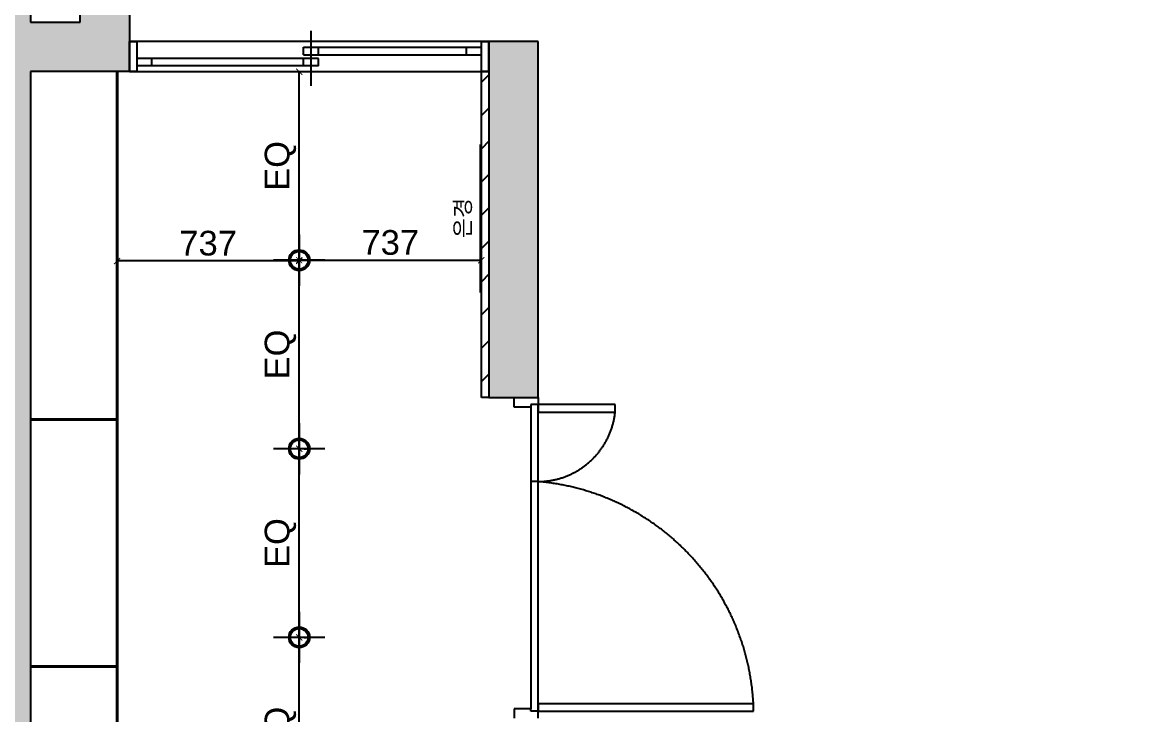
# Model space of a CAD drawing. Header units: millimetres. Extents: x 512 to 764439, y -71 to 559481.
# Drawn here: x 512083 to 516599, y 274448 to 277253 of the extents above; entities that cross this region are included whole.
import ezdxf

# ---------------------------------------------------------------- set-up
doc = ezdxf.new("R2010")
doc.units = ezdxf.units.MM
doc.header["$LTSCALE"] = 50
doc.linetypes.add('DASHDOT', pattern=[1, 0.5, -0.25, 0, -0.25])
for name, color, linetype in [('#DOOR', 4, 'Continuous'), ('#TEXT', 7, 'Continuous'), ('#WIN', 4, 'Continuous'), ('#건축벽체_CON', 2, 'Continuous'), ('#목공', 124, 'Continuous'), ('#조명', 40, 'Continuous'), ('.', 8, 'Continuous'), ('14.전기회로도', 7, 'Continuous'), ('_0', 7, 'Continuous')]:
    doc.layers.add(name, color=color, linetype=linetype)
doc.layers.add('#Fur', color=6, linetype='Continuous', lineweight=40)
doc.styles.add('STYLE7', font='swissel.ttf')
doc.styles.add('맑은 고딕', font='malgun.ttf')
doc.dimstyles.new('조명배치도_60', dxfattribs={"dimscale": 100, "dimtxt": 1, "dimasz": 0.25, "dimexe": 0.3, "dimexo": 0.2, "dimgap": 0.2, "dimtad": 1, "dimdec": 0, "dimlunit": 6, "dimtxsty": 'STYLE7', "dimblk": 'ARCHTICK', "dimcen": -1, "dimclrd": 256, "dimclre": 256, "dimclrt": 10, "dimadec": 0, "dimazin": 0, "dimtfac": 1, "dimtdec": 0, "dimtix": 1, "dimtmove": 2, "dimatfit": 3, "dimldrblk": 'ARCHTICK', "dimfxl": 1, "dimlwd": -1, "dimlwe": -1, "dimarcsym": 0})

# ---------------------------------------------------------------- blocks, each defined once
blk = doc.blocks.new('DFDSF')
at = {"layer": '.', "ltscale": 2, "transparency": 33554559}
h = blk.add_hatch(color=8, dxfattribs=at)
h.dxf.hatch_style = 1
h.paths.add_polyline_path([(338341.2, 81981.1), (336641.2, 81981.1), (336641.2, 81781.1), (337741.2, 81781.1), (337741.2, 80281.1), (336886.2, 80281.1), (336886.2, 80081.1), (337741.2, 80081.1), (337741.2, 75921.1), (337281.2, 75921.1), (337281.2, 75721.1), (337941.2, 75721.1), (337941.2, 76011.1), (338391.2, 76011.1), (338391.2, 76058), (338391.2, 76211.1), (337941.2, 76211.1), (337941.2, 80081.1), (338341.2, 80081.1)])
h.paths.add_polyline_path([(338141.2, 80881.1), (337941.2, 80881.1), (337941.2, 81781.1), (338141.2, 81781.1)], flags=16)
h.paths.add_polyline_path([(338141.2, 80681.1), (338141.2, 80281.1), (337941.2, 80281.1), (337941.2, 80681.1)], flags=16)
h.paths.add_polyline_path([(339996.2, 80203.6), (339796.2, 80203.6), (339796.2, 80081.1), (339796.2, 78761.1), (339996.2, 78761.1)])
h.paths.add_polyline_path([(331166.2, 70151.1), (330766.2, 70151.1), (330766.2, 69951.1), (331366.2, 69951.1), (331366.2, 74251.1), (331166.2, 74251.1), (331166.2, 74055.5)])
h.paths.add_polyline_path([(336200.7, 78532.8), (336200.7, 79213.9), (335787, 79213.9), (335787, 78532.8)], flags=9)
h.paths.add_polyline_path([(333543.1, 77829.6), (334224.1, 77829.6), (334224.1, 78243.3), (333543.1, 78243.3)], flags=9)
h.paths.add_polyline_path([(337703.7, 74502.9), (337703.7, 75183.9), (337290, 75183.9), (337290, 74502.9)], flags=9)
h.paths.add_polyline_path([(331162.1, 74502.9), (331162.1, 75183.9), (330748.4, 75183.9), (330748.4, 74502.9)], flags=9)
h.paths.add_polyline_path([(336260.6, 76774.4), (336260.6, 77267), (335846.9, 77267), (335846.9, 76774.4)], flags=9)
h.paths.add_polyline_path([(334913.9, 79384.1), (334913.9, 79876.7), (334500.2, 79876.7), (334500.2, 79384.1)], flags=9)
h.paths.add_polyline_path([(329011.8, 71740.4), (329489.3, 71740.4), (329489.3, 72021.6), (329011.8, 72021.6)], flags=9)
h.paths.add_polyline_path([(336400.9, 79956.4), (336699.3, 79956.4), (336699.3, 80077.5), (336400.9, 80077.5)], flags=9)
h.paths.add_polyline_path([(338695.3, 81081.3), (339421.1, 81081.3), (339421.1, 81298.3), (338695.3, 81298.3)], flags=9)
h.paths.add_polyline_path([(336820.7, 78057.1), (337362.8, 78057.1), (337362.8, 78178.2), (336820.7, 78178.2)], flags=25)
h.paths.add_polyline_path([(332573.5, 80085.7), (332573.5, 80472.7), (332452.4, 80472.7), (332452.4, 80085.7)], flags=9)
h.paths.add_polyline_path([(332682, 81037.5), (332682, 81616.6), (332452.3, 81616.6), (332452.3, 81037.5)], flags=9)
h.paths.add_polyline_path([(327279.7, 75623.7), (328005.6, 75623.7), (328005.6, 75840.6), (327279.7, 75840.6)], flags=9)
h.paths.add_polyline_path([(334863.3, 79512.1), (336051.7, 79512.1), (336051.7, 79766.9), (334863.3, 79766.9)], flags=9)
h.paths.add_polyline_path([(329176.8, 70568.8), (329756.3, 70568.8), (329756.3, 70804.7), (329176.8, 70804.7)], flags=9)
h.paths.add_polyline_path([(333507.8, 69233.9), (334696.1, 69233.9), (334696.1, 69488.6), (333507.8, 69488.6)], flags=9)
h.paths.add_polyline_path([(340816.6, 69233.9), (342005, 69233.9), (342005, 69488.6), (340816.6, 69488.6)], flags=9)
h.paths.add_polyline_path([(333634.5, 79165.1), (333999.1, 79165.1), (333999.1, 79348.5), (333634.5, 79348.5)], flags=9)
h.paths.add_polyline_path([(333962.6, 80090.5), (334586.1, 80090.5), (334586.1, 80239.6), (333962.6, 80239.6)], flags=9)
h.paths.add_polyline_path([(334060.9, 75436.5), (335408.1, 75436.5), (335408.1, 75619.9), (334060.9, 75619.9)], flags=9)
h.paths.add_polyline_path([(331366.5, 68772.9), (332548, 68772.9), (332548, 69008.8), (331366.5, 69008.8)], flags=9)
h.paths.add_polyline_path([(334774.3, 77718.7), (335343.7, 77718.7), (335343.7, 78003.8), (334774.3, 78003.8)], flags=9)
h.paths.add_polyline_path([(335953.7, 79875.3), (336320.9, 79875.3), (336320.9, 80024.3), (335953.7, 80024.3)], flags=9)
h.paths.add_polyline_path([(333460.9, 76854.3), (333764.7, 76854.3), (333764.7, 77007.1), (333460.9, 77007.1)], flags=9)
h.paths.add_polyline_path([(333091.1, 76542.6), (333394.9, 76542.6), (333394.9, 76695.4), (333091.1, 76695.4)], flags=9)
h.paths.add_polyline_path([(332969.8, 79053.3), (333100.7, 79053.3), (333100.7, 79206.1), (332969.8, 79206.1)], flags=9)
h.paths.add_polyline_path([(332884.4, 77770.4), (333188.2, 77770.4), (333188.2, 77923.2), (332884.4, 77923.2)], flags=9)
h.paths.add_polyline_path([(332836.6, 78524.5), (333230.8, 78524.5), (333230.8, 78677.2), (332836.6, 78677.2)], flags=9)
h.paths.add_polyline_path([(329027.4, 69208.3), (329838.7, 69208.3), (329838.7, 69493.3), (329027.4, 69493.3)], flags=9)
h.paths.add_polyline_path([(333408.3, 81268.8), (334219.6, 81268.8), (334219.6, 81553.9), (333408.3, 81553.9)], flags=9)
h.paths.add_polyline_path([(336706.9, 80756.2), (336706.9, 81151.4), (336537.7, 81151.4), (336537.7, 80756.2)], flags=9)
h.paths.add_polyline_path([(336759.6, 81121.6), (336759.6, 81407.7), (336590.4, 81407.7), (336590.4, 81121.6)], flags=9)
h.paths.add_polyline_path([(328332, 78371.2), (328332, 78766.4), (328162.7, 78766.4), (328162.7, 78371.2)], flags=9)
h.paths.add_polyline_path([(328384.8, 78736.5), (328384.8, 79022.9), (328214.7, 79022.9), (328214.7, 78736.5)], flags=9)
h.paths.add_polyline_path([(338932.4, 71242.6), (339326.7, 71242.6), (339326.7, 71395.4), (338932.4, 71395.4)], flags=9)
h.paths.add_polyline_path([(341434.5, 74226.2), (341828.8, 74226.2), (341828.8, 74379), (341434.5, 74379)], flags=9)
h.paths.add_polyline_path([(337702.2, 71296.7), (338108.8, 71296.7), (338108.8, 71577.9), (337702.2, 71577.9)], flags=9)
h.paths.add_polyline_path([(340786.3, 71296.7), (341192.9, 71296.7), (341192.9, 71577.9), (340786.3, 71577.9)], flags=9)
h.paths.add_polyline_path([(330938, 77966.2), (331344.6, 77966.2), (331344.6, 78247.4), (330938, 78247.4)], flags=9)
h.paths.add_polyline_path([(333628.2, 71737.2), (334197.6, 71737.2), (334197.6, 72022.3), (333628.2, 72022.3)], flags=9)
h.paths.add_polyline_path([(327958.2, 69261.8), (328352.4, 69261.8), (328352.4, 69414.6), (327958.2, 69414.6)], flags=9)
h.paths.add_polyline_path([(327409.8, 71898.3), (327804.1, 71898.3), (327804.1, 72051.1), (327409.8, 72051.1)], flags=9)
h.paths.add_polyline_path([(327434.8, 74896.2), (327829, 74896.2), (327829, 75049), (327434.8, 75049)], flags=9)
h.paths.add_polyline_path([(327440.5, 77324), (327756.6, 77324), (327756.6, 77476.7), (327440.5, 77476.7)], flags=9)
h.paths.add_polyline_path([(327478.9, 76542.6), (327782.7, 76542.6), (327782.7, 76695.4), (327478.9, 76695.4)], flags=9)
h.paths.add_polyline_path([(341178.3, 75772.2), (341178.3, 75148.5), (341329.6, 75148.5), (341329.6, 75772.2)], flags=9)
h.paths.add_polyline_path([(341233.7, 75866.2), (341233.7, 76261.4), (341064.4, 76261.4), (341064.4, 75866.2)], flags=9)
h.paths.add_polyline_path([(341286.5, 76231.5), (341286.5, 76517.9), (341116.4, 76517.9), (341116.4, 76231.5)], flags=9)
h.paths.add_polyline_path([(339403.9, 77086.2), (339403.9, 77481.4), (339234.7, 77481.4), (339234.7, 77086.2)], flags=9)
h.paths.add_polyline_path([(339456.2, 77438.2), (339456.2, 77723.4), (339289.6, 77723.4), (339289.6, 77438.2)], flags=9)
h.paths.add_polyline_path([(328180, 78337.2), (328180, 77751.1), (328331.3, 77751.1), (328331.3, 78337.2)], flags=9)
h.paths.add_polyline_path([(338414.5, 77089.5), (339135.2, 77089.5), (339135.2, 77242.3), (338414.5, 77242.3)], flags=9)
h.paths.add_polyline_path([(338683.5, 77496.6), (338987.3, 77496.6), (338987.3, 77649.4), (338683.5, 77649.4)], flags=9)
h.paths.add_polyline_path([(340029.3, 76679.8), (340333.1, 76679.8), (340333.1, 76832.6), (340029.3, 76832.6)], flags=9)
h.paths.add_polyline_path([(338380.9, 78083.2), (339011.1, 78083.2), (339011.1, 78236), (338380.9, 78236)], flags=9)
h.paths.add_polyline_path([(338414.5, 79236), (339135.2, 79236), (339135.2, 79388.8), (338414.5, 79388.8)], flags=9)
h.paths.add_polyline_path([(327245.7, 80105.2), (327559.2, 80105.2), (327559.2, 80280.3), (327245.7, 80280.3)], flags=9)
h.paths.add_polyline_path([(327265.7, 79299), (327538.3, 79299), (327538.3, 79477.3), (327265.7, 79477.3)], flags=9)
h.paths.add_polyline_path([(342110.3, 76479.4), (342423.8, 76479.4), (342423.8, 76654.6), (342110.3, 76654.6)], flags=9)
h = blk.add_hatch(color=8, dxfattribs=at)
h.dxf.hatch_style = 1
h.paths.add_polyline_path([(336646.2, 74251.1), (336446.2, 74251.1), (336446.2, 68796.1), (336446.2, 68796.1), (336446.2, 68673.6), (336446.2, 68673.6), (336446.2, 68551.1), (336646.2, 68551.1), (336646.2, 68673.6), (336646.2, 68796.1)])
h.paths.add_polyline_path([(333337.8, 69143.6), (333337.8, 69636.2), (332924.1, 69636.2), (332924.1, 69143.6)], flags=9)
h.paths.add_polyline_path([(329011.8, 71740.4), (329489.3, 71740.4), (329489.3, 72021.6), (329011.8, 72021.6)], flags=9)
h.paths.add_polyline_path([(336400.9, 79956.4), (336699.3, 79956.4), (336699.3, 80077.5), (336400.9, 80077.5)], flags=9)
h.paths.add_polyline_path([(338695.3, 81081.3), (339421.1, 81081.3), (339421.1, 81298.3), (338695.3, 81298.3)], flags=9)
h.paths.add_polyline_path([(336820.7, 78057.1), (337362.8, 78057.1), (337362.8, 78178.2), (336820.7, 78178.2)], flags=9)
h.paths.add_polyline_path([(332573.5, 80085.7), (332573.5, 80472.7), (332452.4, 80472.7), (332452.4, 80085.7)], flags=9)
h.paths.add_polyline_path([(332682, 81037.5), (332682, 81616.6), (332452.3, 81616.6), (332452.3, 81037.5)], flags=9)
h.paths.add_polyline_path([(327279.7, 75623.7), (328005.6, 75623.7), (328005.6, 75840.6), (327279.7, 75840.6)], flags=9)
h.paths.add_polyline_path([(334863.3, 79512.1), (336051.7, 79512.1), (336051.7, 79766.9), (334863.3, 79766.9)], flags=9)
h.paths.add_polyline_path([(329176.8, 70568.8), (329756.3, 70568.8), (329756.3, 70804.7), (329176.8, 70804.7)], flags=9)
h.paths.add_polyline_path([(333507.8, 69233.9), (334696.1, 69233.9), (334696.1, 69488.6), (333507.8, 69488.6)], flags=9)
h.paths.add_polyline_path([(340376, 69233.9), (341564.3, 69233.9), (341564.3, 69488.6), (340376, 69488.6)], flags=9)
h.paths.add_polyline_path([(333634.5, 79165.1), (333999.1, 79165.1), (333999.1, 79348.5), (333634.5, 79348.5)], flags=9)
h.paths.add_polyline_path([(333962.6, 80090.5), (334586.1, 80090.5), (334586.1, 80239.6), (333962.6, 80239.6)], flags=9)
h.paths.add_polyline_path([(334060.9, 75436.5), (335408.1, 75436.5), (335408.1, 75619.9), (334060.9, 75619.9)], flags=9)
h.paths.add_polyline_path([(331366.5, 68772.9), (332548, 68772.9), (332548, 69008.8), (331366.5, 69008.8)], flags=9)
h.paths.add_polyline_path([(334774.3, 77718.7), (335343.7, 77718.7), (335343.7, 78003.8), (334774.3, 78003.8)], flags=9)
h.paths.add_polyline_path([(335953.7, 79875.3), (336320.9, 79875.3), (336320.9, 80024.3), (335953.7, 80024.3)], flags=9)
h.paths.add_polyline_path([(333460.9, 76854.3), (333764.7, 76854.3), (333764.7, 77007.1), (333460.9, 77007.1)], flags=9)
h.paths.add_polyline_path([(333091.1, 76542.6), (333394.9, 76542.6), (333394.9, 76695.4), (333091.1, 76695.4)], flags=9)
h.paths.add_polyline_path([(332969.8, 79053.3), (333100.7, 79053.3), (333100.7, 79206.1), (332969.8, 79206.1)], flags=9)
h.paths.add_polyline_path([(332884.4, 77770.4), (333188.2, 77770.4), (333188.2, 77923.2), (332884.4, 77923.2)], flags=9)
h.paths.add_polyline_path([(332836.6, 78524.5), (333230.8, 78524.5), (333230.8, 78677.2), (332836.6, 78677.2)], flags=9)
h.paths.add_polyline_path([(329027.4, 69208.3), (329838.7, 69208.3), (329838.7, 69493.3), (329027.4, 69493.3)], flags=9)
h.paths.add_polyline_path([(333408.3, 81268.8), (334219.6, 81268.8), (334219.6, 81553.9), (333408.3, 81553.9)], flags=9)
h.paths.add_polyline_path([(336706.9, 80756.2), (336706.9, 81151.4), (336537.7, 81151.4), (336537.7, 80756.2)], flags=9)
h.paths.add_polyline_path([(336759.6, 81121.6), (336759.6, 81407.7), (336590.4, 81407.7), (336590.4, 81121.6)], flags=9)
h.paths.add_polyline_path([(328332, 78371.2), (328332, 78766.4), (328162.7, 78766.4), (328162.7, 78371.2)], flags=9)
h.paths.add_polyline_path([(328384.8, 78736.5), (328384.8, 79022.9), (328214.7, 79022.9), (328214.7, 78736.5)], flags=9)
h.paths.add_polyline_path([(338932.4, 71242.6), (339326.7, 71242.6), (339326.7, 71395.4), (338932.4, 71395.4)], flags=9)
h.paths.add_polyline_path([(341434.5, 74226.2), (341828.8, 74226.2), (341828.8, 74379), (341434.5, 74379)], flags=9)
h.paths.add_polyline_path([(337702.2, 71296.7), (338108.8, 71296.7), (338108.8, 71577.9), (337702.2, 71577.9)], flags=9)
h.paths.add_polyline_path([(340786.3, 71296.7), (341192.9, 71296.7), (341192.9, 71577.9), (340786.3, 71577.9)], flags=9)
h.paths.add_polyline_path([(330938, 77966.2), (331344.6, 77966.2), (331344.6, 78247.4), (330938, 78247.4)], flags=9)
h.paths.add_polyline_path([(333628.2, 71737.2), (334197.6, 71737.2), (334197.6, 72022.3), (333628.2, 72022.3)], flags=9)
h.paths.add_polyline_path([(327958.2, 69261.8), (328352.4, 69261.8), (328352.4, 69414.6), (327958.2, 69414.6)], flags=9)
h.paths.add_polyline_path([(327409.8, 71898.3), (327804.1, 71898.3), (327804.1, 72051.1), (327409.8, 72051.1)], flags=9)
h.paths.add_polyline_path([(327434.8, 74896.2), (327829, 74896.2), (327829, 75049), (327434.8, 75049)], flags=9)
h.paths.add_polyline_path([(327440.5, 77324), (327756.6, 77324), (327756.6, 77476.7), (327440.5, 77476.7)], flags=9)
h.paths.add_polyline_path([(327478.9, 76542.6), (327782.7, 76542.6), (327782.7, 76695.4), (327478.9, 76695.4)], flags=9)
h.paths.add_polyline_path([(341178.3, 75772.2), (341178.3, 75148.5), (341329.6, 75148.5), (341329.6, 75772.2)], flags=9)
h.paths.add_polyline_path([(341233.7, 75866.2), (341233.7, 76261.4), (341064.4, 76261.4), (341064.4, 75866.2)], flags=9)
h.paths.add_polyline_path([(341286.5, 76231.5), (341286.5, 76517.9), (341116.4, 76517.9), (341116.4, 76231.5)], flags=9)
h.paths.add_polyline_path([(339403.9, 77086.2), (339403.9, 77481.4), (339234.7, 77481.4), (339234.7, 77086.2)], flags=9)
h.paths.add_polyline_path([(339456.2, 77438.2), (339456.2, 77723.4), (339289.6, 77723.4), (339289.6, 77438.2)], flags=9)
h.paths.add_polyline_path([(328180, 78337.2), (328180, 77751.1), (328331.3, 77751.1), (328331.3, 78337.2)], flags=9)
h.paths.add_polyline_path([(338414.5, 77089.5), (339135.2, 77089.5), (339135.2, 77242.3), (338414.5, 77242.3)], flags=9)
h.paths.add_polyline_path([(338683.5, 77496.6), (338987.3, 77496.6), (338987.3, 77649.4), (338683.5, 77649.4)], flags=9)
h.paths.add_polyline_path([(340029.3, 76679.8), (340333.1, 76679.8), (340333.1, 76832.6), (340029.3, 76832.6)], flags=9)
h.paths.add_polyline_path([(338380.9, 78083.2), (339011.1, 78083.2), (339011.1, 78236), (338380.9, 78236)], flags=9)
h.paths.add_polyline_path([(338414.5, 79236), (339135.2, 79236), (339135.2, 79388.8), (338414.5, 79388.8)], flags=9)
h.paths.add_polyline_path([(327245.7, 80105.2), (327559.2, 80105.2), (327559.2, 80280.3), (327245.7, 80280.3)], flags=9)
h.paths.add_polyline_path([(327265.7, 79299), (327538.3, 79299), (327538.3, 79477.3), (327265.7, 79477.3)], flags=9)
h.paths.add_polyline_path([(342110.3, 76479.4), (342423.8, 76479.4), (342423.8, 76654.6), (342110.3, 76654.6)], flags=9)
at = {"layer": '#DOOR', "color": 8}
for p, q in [((339899.3, 78761.1), (339996.2, 78761.1)), ((339899.3, 78722.3), (339899.3, 78761.1)), ((339967.2, 78722.3), (339899.3, 78722.3)), ((339996.2, 78732), (339967.2, 78732)), ((339967.2, 78732), (339967.2, 78722.3)), ((339996.2, 78761.1), (339996.2, 78732)), ((340308.3, 78732), (339996.2, 78732)), ((339996.2, 78732), (339996.2, 78701.7)), ((340308.3, 78701.7), (340308.3, 78732)), ((339996.2, 78701.7), (340308.3, 78701.7)), ((339996.2, 77461.1), (339996.2, 77519.2)), ((340868, 77519.2), (339996.2, 77519.2)), ((339996.2, 77519.2), (339996.2, 77490.1)), ((340868, 77490.1), (340868, 77519.2)), ((339967.2, 77499.8), (339899.3, 77499.8)), ((339899.3, 77499.8), (339899.3, 77461.1)), ((339967.2, 77490.1), (339967.2, 77499.8)), ((339996.2, 77490.1), (339967.2, 77490.1)), ((339996.2, 77490.1), (340868, 77490.1))]:
    blk.add_line(p, q, dxfattribs=at)
at = {"layer": '#DOOR', "color": 8, "ltscale": 2}
for p, q in [((339967.2, 78722.3), (339967.2, 77499.8)), ((339996.2, 77490.1), (339996.2, 78732)), ((339996.2, 78420.3), (339967.2, 78420.3))]:
    blk.add_line(p, q, dxfattribs=at)
at = {"layer": '#DOOR', "color": 8, "linetype": 'DASHDOT', "ltscale": 100}
for centre, radius, start, end in [((339995.1, 78735.2), 314.9, 270.2009, 353.8879), ((339913.9, 77468.4), 955.4, 3.0488, 85.0545)]:
    blk.add_arc(centre, radius, start, end, dxfattribs=at)
at = {"layer": '#Fur', "color": 8, "ltscale": 2}
for p, q in [((338291.2, 76261.1), (338291.2, 80081.1)), ((337941.2, 78671.1), (338291.2, 78671.1)), ((337941.2, 77671.1), (338291.2, 77671.1))]:
    blk.add_line(p, q, dxfattribs=at)
at = {"layer": '#WIN', "color": 8}
for p, q in [((339076.2, 80246.1), (339076.2, 80023.6)), ((339796.2, 80203.6), (338341.2, 80203.6)), ((338341.2, 80203.6), (338341.2, 80081.1)), ((338341.2, 80081.1), (338341.2, 80203.6)), ((338341.2, 80203.6), (338371.2, 80203.6)), ((338371.2, 80203.6), (338371.2, 80081.1)), ((339046.2, 80149.8), (339046.2, 80179.8)), ((339046.2, 80179.8), (339766.2, 80179.8)), ((339106.2, 80149.8), (339106.2, 80179.8)), ((339706.2, 80149.8), (339706.2, 80179.8)), ((339766.2, 80081.1), (339766.2, 80203.6)), ((339766.2, 80203.6), (339796.2, 80203.6)), ((339796.2, 80081.1), (339796.2, 80203.6)), ((339796.2, 80203.6), (339796.2, 80081.1)), ((339106.2, 80134.8), (338371.2, 80134.8)), ((338431.2, 80134.8), (338431.2, 80104.8)), ((339046.2, 80149.8), (339766.2, 80149.8)), ((339046.2, 80104.8), (339046.2, 80134.8)), ((339106.2, 80104.8), (339106.2, 80134.8)), ((338341.2, 80081.1), (339796.2, 80081.1)), ((338371.2, 80081.1), (338341.2, 80081.1)), ((339106.2, 80104.8), (338371.2, 80104.8)), ((339796.2, 80081.1), (339766.2, 80081.1)), ((339761.2, 79786.2), (339761.2, 79186.2))]:
    blk.add_line(p, q, dxfattribs=at)
at = {"layer": '#건축벽체_CON', "color": 8, "ltscale": 2}
for p, q in [((338341.2, 81981.1), (338341.2, 80081.1)), ((337941.2, 80681.1), (337941.2, 80281.1)), ((338141.2, 80281.1), (338141.2, 80681.1)), ((337941.2, 80281.1), (338141.2, 80281.1)), ((339996.2, 80203.6), (339796.2, 80203.6)), ((339796.2, 80203.6), (339796.2, 78761.1)), ((339996.2, 78761.1), (339996.2, 80203.6)), ((338341.2, 80081.1), (337941.2, 80081.1)), ((337941.2, 80081.1), (337941.2, 76211.1)), ((339796.2, 78761.1), (339996.2, 78761.1))]:
    blk.add_line(p, q, dxfattribs=at)
at = {"layer": '#목공', "color": 8, "ltscale": 2}
for p, q in [((339766.2, 78761.1), (339766.2, 80081.1)), ((339766.2, 80081.1), (339796.2, 80081.1)), ((339796.2, 80081.1), (339796.2, 78761.1)), ((339796.2, 78761.1), (339766.2, 78761.1))]:
    blk.add_line(p, q, dxfattribs=at)
at = {"layer": '.', "color": 8, "linetype": 'Continuous', "ltscale": 2, "transparency": 33554559}
for p, q in [((339796.2, 80068.3), (339766.2, 80038.3)), ((339796.2, 79933.6), (339766.2, 79903.6)), ((339796.2, 79798.9), (339766.2, 79768.9)), ((339796.2, 79664.2), (339766.2, 79634.2)), ((339796.2, 79529.5), (339766.2, 79499.5)), ((339796.2, 79394.8), (339766.2, 79364.8)), ((339796.2, 79260.1), (339766.2, 79230.1)), ((339796.2, 79125.3), (339766.2, 79095.3)), ((339796.2, 78990.6), (339766.2, 78960.6)), ((339796.2, 78855.9), (339766.2, 78825.9))]:
    blk.add_line(p, q, dxfattribs=at)
at = {"layer": '#TEXT', "color": 8, "style": '맑은 고딕'}
blk.add_text('은경', height=65, rotation=90, dxfattribs=at).set_placement((339722.8, 79406.5))
blk = doc.blocks.new('SF F')
at = {"layer": '#조명', "color": 14, "linetype": 'Continuous'}
for p, q in [((341047.9, 83940.9), (341047.9, 83733.1)), ((341151.8, 83837), (340944, 83837))]:
    blk.add_line(p, q, dxfattribs=at)
at = {"layer": '#조명', "color": 241}
for radius in [42.2, 35.8]:
    blk.add_circle((341047.9, 83837), radius, dxfattribs=at)
blk = doc.blocks.new('_ArchTick')
at = {"color": 0, "linetype": 'ByBlock', "const_width": 0.15}
blk.add_lwpolyline([(-0.5, -0.5), (0.5, 0.5)], dxfattribs=at)
blk = doc.blocks.new('*D695')
at = {"layer": '14.전기회로도', "ltscale": 2, "transparency": 16777216}
for p, q in [((513204.4, 273997.4), (513204.4, 274761.4)), ((513224.4, 274761.4), (513234.4, 274761.4)), ((513224.4, 273997.4), (513234.4, 273997.4))]:
    blk.add_line(p, q, dxfattribs=at)
at = {"layer": 'Defpoints', "color": 0, "ltscale": 2, "transparency": 16777216}
for p in [(513204.4, 274761.4), (513204.4, 274761.4), (513204.4, 273997.4)]:
    blk.add_point(p, dxfattribs=at)
at = {"layer": '14.전기회로도', "ltscale": 2, "transparency": 16777216, "xscale": 25, "yscale": 25, "zscale": 25}
for p, rotation in [((513204.4, 274761.4), 90), ((513204.4, 273997.4), 270)]:
    blk.add_blockref('_ArchTick', p, dxfattribs=dict(at, rotation=rotation))
at = {"layer": '14.전기회로도', "color": 10, "ltscale": 2, "transparency": 16777216, "insert": (513128.4, 274379.4), "char_height": 100, "attachment_point": 5, "rotation": 90, "style": 'STYLE7'}
blk.add_mtext('EQ', dxfattribs=at)
blk = doc.blocks.new('*D696')
at = {"layer": '14.전기회로도', "ltscale": 2, "transparency": 16777216}
for p, q in [((513204.4, 274761.4), (513204.4, 275525.4)), ((513224.4, 275525.4), (513234.4, 275525.4)), ((513224.4, 274761.4), (513234.4, 274761.4))]:
    blk.add_line(p, q, dxfattribs=at)
at = {"layer": 'Defpoints', "color": 0, "ltscale": 2, "transparency": 16777216}
for p in [(513204.4, 275525.4), (513204.4, 275525.4), (513204.4, 274761.4)]:
    blk.add_point(p, dxfattribs=at)
at = {"layer": '14.전기회로도', "ltscale": 2, "transparency": 16777216, "xscale": 25, "yscale": 25, "zscale": 25}
for p, rotation in [((513204.4, 275525.4), 90), ((513204.4, 274761.4), 270)]:
    blk.add_blockref('_ArchTick', p, dxfattribs=dict(at, rotation=rotation))
at = {"layer": '14.전기회로도', "color": 10, "ltscale": 2, "transparency": 16777216, "insert": (513128.4, 275143.4), "char_height": 100, "attachment_point": 5, "rotation": 90, "style": 'STYLE7'}
blk.add_mtext('EQ', dxfattribs=at)
blk = doc.blocks.new('*D697')
at = {"layer": '14.전기회로도', "ltscale": 2, "transparency": 16777216}
for p, q in [((513204.4, 275525.4), (513204.4, 276289.4)), ((513224.4, 276289.4), (513234.4, 276289.4)), ((513224.4, 275525.4), (513234.4, 275525.4))]:
    blk.add_line(p, q, dxfattribs=at)
at = {"layer": 'Defpoints', "color": 0, "ltscale": 2, "transparency": 16777216}
for p in [(513204.4, 276289.4), (513204.4, 276289.4), (513204.4, 275525.4)]:
    blk.add_point(p, dxfattribs=at)
at = {"layer": '14.전기회로도', "ltscale": 2, "transparency": 16777216, "xscale": 25, "yscale": 25, "zscale": 25}
for p, rotation in [((513204.4, 276289.4), 90), ((513204.4, 275525.4), 270)]:
    blk.add_blockref('_ArchTick', p, dxfattribs=dict(at, rotation=rotation))
at = {"layer": '14.전기회로도', "color": 10, "ltscale": 2, "transparency": 16777216, "insert": (513128.4, 275907.4), "char_height": 100, "attachment_point": 5, "rotation": 90, "style": 'STYLE7'}
blk.add_mtext('EQ', dxfattribs=at)
blk = doc.blocks.new('*D698')
at = {"layer": '14.전기회로도', "ltscale": 2, "transparency": 16777216}
for p, q in [((513204.4, 276289.4), (513204.4, 277053.4)), ((513224.4, 277053.4), (513234.4, 277053.4)), ((513224.4, 276289.4), (513234.4, 276289.4))]:
    blk.add_line(p, q, dxfattribs=at)
at = {"layer": 'Defpoints', "color": 0, "ltscale": 2, "transparency": 16777216}
for p in [(513204.4, 277053.4), (513204.4, 277053.4), (513204.4, 276289.4)]:
    blk.add_point(p, dxfattribs=at)
at = {"layer": '14.전기회로도', "ltscale": 2, "transparency": 16777216, "xscale": 25, "yscale": 25, "zscale": 25}
for p, rotation in [((513204.4, 277053.4), 90), ((513204.4, 276289.4), 270)]:
    blk.add_blockref('_ArchTick', p, dxfattribs=dict(at, rotation=rotation))
at = {"layer": '14.전기회로도', "color": 10, "ltscale": 2, "transparency": 16777216, "insert": (513128.4, 276671.4), "char_height": 100, "attachment_point": 5, "rotation": 90, "style": 'STYLE7'}
blk.add_mtext('EQ', dxfattribs=at)
blk = doc.blocks.new('*D699')
at = {"layer": '14.전기회로도', "ltscale": 2, "transparency": 16777216}
for p, q in [((513204.4, 276309.4), (513204.4, 276319.4)), ((513941.9, 276309.4), (513941.9, 276319.4)), ((513204.4, 276289.4), (513941.9, 276289.4))]:
    blk.add_line(p, q, dxfattribs=at)
at = {"layer": 'Defpoints', "color": 0, "ltscale": 2, "transparency": 16777216}
for p in [(513204.4, 276289.4), (513941.9, 276289.4), (513941.9, 276289.4)]:
    blk.add_point(p, dxfattribs=at)
at = {"layer": '14.전기회로도', "ltscale": 2, "transparency": 16777216, "xscale": 25, "yscale": 25, "zscale": 25, "rotation": 180}
blk.add_blockref('_ArchTick', (513204.4, 276289.4), dxfattribs=at)
at = {"layer": '14.전기회로도', "ltscale": 2, "transparency": 16777216, "xscale": 25, "yscale": 25, "zscale": 25}
blk.add_blockref('_ArchTick', (513941.9, 276289.4), dxfattribs=at)
at = {"layer": '14.전기회로도', "color": 10, "ltscale": 2, "transparency": 16777216, "insert": (513573.1, 276360.7), "char_height": 100, "attachment_point": 5, "style": 'STYLE7'}
blk.add_mtext('737', dxfattribs=at)
blk = doc.blocks.new('*D700')
at = {"layer": '14.전기회로도', "ltscale": 2, "transparency": 16777216}
for p, q in [((513204.4, 276286.5), (512466.9, 276286.5)), ((512466.9, 276269.4), (512466.9, 276256.5)), ((513204.4, 276269.4), (513204.4, 276256.5))]:
    blk.add_line(p, q, dxfattribs=at)
at = {"layer": 'Defpoints', "color": 0, "ltscale": 2, "transparency": 16777216}
for p in [(512466.9, 276289.4), (512466.9, 276286.5), (513204.4, 276289.4)]:
    blk.add_point(p, dxfattribs=at)
at = {"layer": '14.전기회로도', "ltscale": 2, "transparency": 16777216, "xscale": 25, "yscale": 25, "zscale": 25, "rotation": 180}
blk.add_blockref('_ArchTick', (512466.9, 276286.5), dxfattribs=at)
at = {"layer": '14.전기회로도', "ltscale": 2, "transparency": 16777216, "xscale": 25, "yscale": 25, "zscale": 25}
blk.add_blockref('_ArchTick', (513204.4, 276286.5), dxfattribs=at)
at = {"layer": '14.전기회로도', "color": 10, "ltscale": 2, "transparency": 16777216, "insert": (512835.6, 276357.8), "char_height": 100, "attachment_point": 5, "style": 'STYLE7'}
blk.add_mtext('737', dxfattribs=at)

msp = doc.modelspace()

# ---------------------------------------------------------------- linework, layer by layer
at = {"layer": '14.전기회로도'}
for p in [(513204.38771076, 276289.41103659), (513204.38771076, 275525.41103659), (513204.38771076, 274761.41103659)]:
    msp.add_point(p, dxfattribs=at)

# ---------------------------------------------------------------- block references
at = {"layer": '_0'}
for name, p in [('DFDSF', (174175.64337205, 196972.33226715)), ('SF F', (172156.49263003, 192452.3956918)), ('SF F', (172156.49263003, 191688.3956918)), ('SF F', (172156.49263003, 190924.3956918))]:
    msp.add_blockref(name, p, dxfattribs=at)

# ---------------------------------------------------------------- dimensions: what is measured, and where the dimension line sits
at = {"layer": '14.전기회로도', "ltscale": 2}
for base, p1, p2, picture, middle in [((513204.38771076, 277053.41103659), (513204.38771076, 276289.41103659), (513204.38771076, 277053.41103659), '*D698', (513128.37013132, 276671.41103659)), ((513204.38771076, 276289.41103659), (513204.38771076, 275525.41103659), (513204.38771076, 276289.41103659), '*D697', (513128.37013132, 275907.41103659)), ((513204.38771076, 275525.41103659), (513204.38771076, 274761.41103659), (513204.38771076, 275525.41103659), '*D696', (513128.37013132, 275143.41103659)), ((513204.38771076, 274761.41103659), (513204.38771076, 273997.41103659), (513204.38771076, 274761.41103659), '*D695', (513128.37013132, 274379.41103659))]:
    dim = msp.add_linear_dim(base=base, p1=p1, p2=p2, angle=90, text='EQ', dimstyle='조명배치도_60', dxfattribs=at)
    dim.commit()
    dim.dimension.update_dxf_attribs({"geometry": picture, "text_midpoint": middle})
dim = msp.add_linear_dim(base=(512466.88771076, 276286.50022007), p1=(513204.38771076, 276289.41103659), p2=(512466.88771076, 276289.41103659), text='737', dimstyle='조명배치도_60', dxfattribs=at)
dim.commit()
dim.dimension.update_dxf_attribs({"geometry": '*D700', "text_midpoint": (512835.63771076, 276357.81867849)})
dim = msp.add_linear_dim(base=(513941.8877107608, 276289.4110365871), p1=(513204.3877107617, 276289.4110365871), p2=(513941.8877107608, 276289.4110365871), dimstyle='조명배치도_60', dxfattribs=at)
dim.commit()
dim.dimension.update_dxf_attribs({"geometry": '*D699', "text_midpoint": (513573.1377107613, 276360.7294950049)})

doc.saveas('drawing.dxf')
